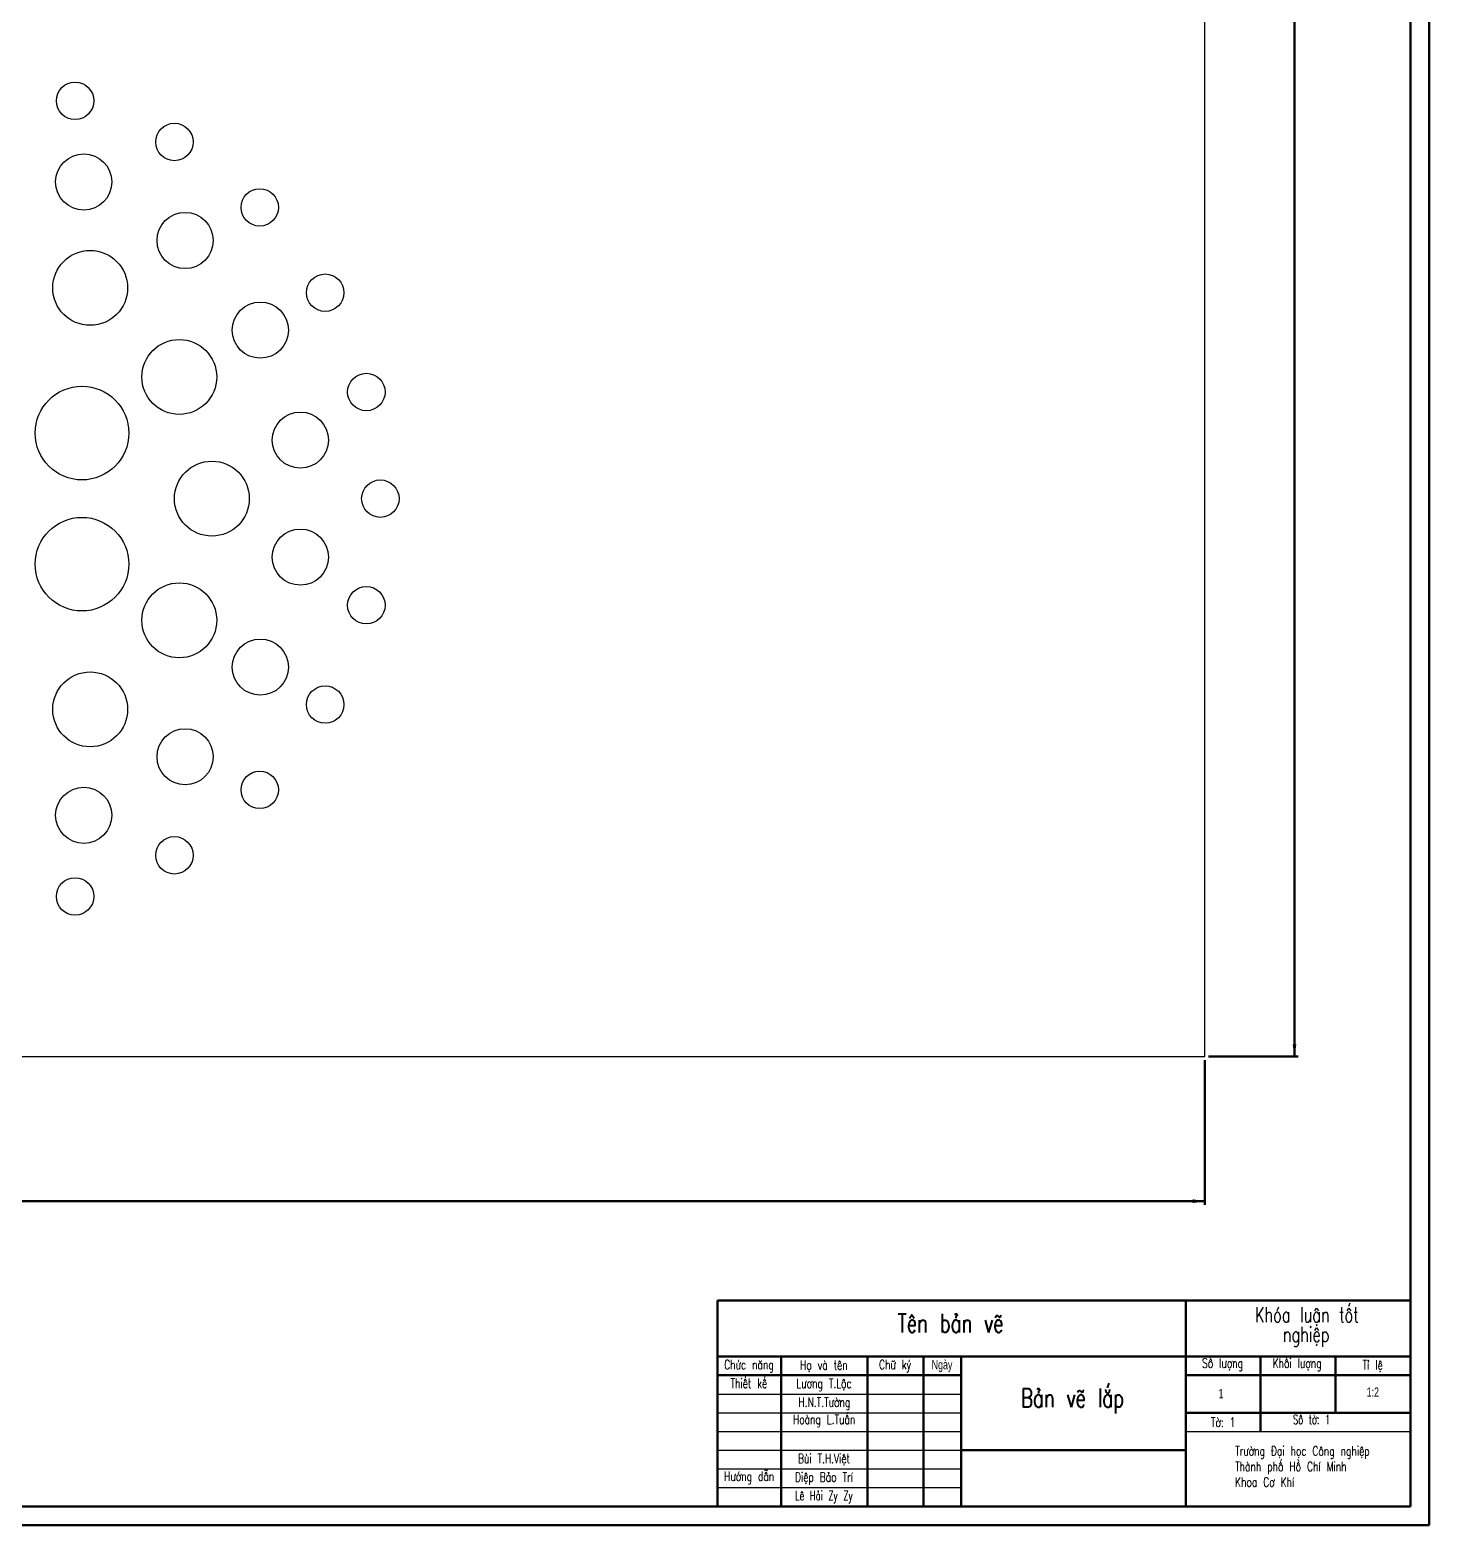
# Model space of a CAD drawing. Header units: millimetres. Extents: x 10 to 1179, y 5 to 836.
# Drawn here: x 805.3 to 1179, y 5 to 404.4 of the extents above; entities that cross this region are included whole.
import ezdxf

# ---------------------------------------------------------------- set-up
doc = ezdxf.new("R2010")
doc.units = ezdxf.units.MM
for name, color, linetype, lineweight in [('AM_0', 179, 'Continuous', 50), ('AM_5', 3, 'Continuous', 25), ('NET_DAM', 179, 'Continuous', 50), ('SLD-0', 179, 'Continuous', 50)]:
    doc.layers.add(name, color=color, linetype=linetype, lineweight=lineweight)
doc.styles.add('SLDTEXTSTYLE0', font='TXT', dxfattribs={"width": 0.710611, "bigfont": 'bigfont'})
doc.styles.add('SLDTEXTSTYLE1', font='TXT', dxfattribs={"width": 0.710611})
doc.styles.add('SLDTEXTSTYLE2', font='TXT', dxfattribs={"width": 0.657958, "bigfont": 'bigfont'})
doc.styles.add('SLDTEXTSTYLE3', font='TXT', dxfattribs={"width": 0.75})
doc.dimstyles.new('SLDDIMSTYLE0', dxfattribs={"dimtxt": 3.5, "dimasz": 3.302, "dimexe": 0, "dimexo": 0.0625, "dimgap": 0.875, "dimtad": 1, "dimrnd": 1e-09, "dimzin": 4, "dimdsep": 46, "dimtxsty": 'SLDTEXTSTYLE3', "dimsah": 1, "dimcen": 0.09, "dimadec": 0, "dimazin": 1, "dimtfac": 1, "dimtofl": 0, "dimtmove": 0, "dimatfit": 3, "dimfxl": 1, "dimfrac": 2, "dimtolj": 1, "dimtzin": 12, "dimarcsym": 0})

# ---------------------------------------------------------------- blocks, each defined once
blk = doc.blocks.new('_D')
at = {"layer": 'SLD-0', "transparency": 16777216}
for p, q in [((1120.09, 757.18), (1144.02, 757.18)), ((1143.02, 130.18), (1143.02, 757.18)), ((1120.09, 130.18), (1144.02, 130.18))]:
    blk.add_line(p, q, dxfattribs=at)
for points in [[(1143.02, 757.18), (1142.51, 753.88), (1143.53, 753.88)], [(1143.02, 130.18), (1143.53, 133.48), (1142.51, 133.48)]]:
    blk.add_solid(points, dxfattribs=at)
at = {"layer": 'SLD-0', "transparency": 16777216, "insert": (1138.51, 441.75), "char_height": 3.5, "attachment_point": 1, "rotation": 90, "style": 'SLDTEXTSTYLE3'}
blk.add_mtext('627.00', dxfattribs=at)
blk = doc.blocks.new('_D_1')
at = {"layer": 'SLD-0', "transparency": 16777216}
for p, q in [((69.09, 129.18), (69.09, 90.54)), ((1119.09, 129.18), (1119.09, 90.54)), ((69.09, 91.54), (1119.09, 91.54))]:
    blk.add_line(p, q, dxfattribs=at)
for points in [[(69.09, 91.54), (72.4, 91.03), (72.4, 92.05)], [(1119.09, 91.54), (1115.79, 92.05), (1115.79, 91.03)]]:
    blk.add_solid(points, dxfattribs=at)
at = {"layer": 'SLD-0', "transparency": 16777216, "insert": (552.89, 96.05), "char_height": 3.5, "attachment_point": 1, "style": 'SLDTEXTSTYLE3'}
blk.add_mtext('1050.00', dxfattribs=at)

msp = doc.modelspace()

# ---------------------------------------------------------------- linework, layer by layer
at = {"color": 7, "linetype": 'Continuous', "lineweight": 25}
for p, q in [((1119.094, 130.183), (1119.094, 757.183)), ((69.094, 130.183), (1119.094, 130.183))]:
    msp.add_line(p, q, dxfattribs=at)
for centre, radius in [((817.365, 385.434), 5), ((843.894, 374.445), 5), ((819.676, 363.755), 7.5), ((866.676, 356.964), 5), ((846.745, 348.127), 7.5), ((821.394, 335.474), 10), ((884.157, 334.183), 5), ((866.837, 324.183), 7.5), ((845.186, 311.683), 10), ((895.146, 307.653), 5), ((819.205, 296.683), 12.5), ((877.527, 294.811), 7.5), ((853.894, 279.183), 10), ((898.894, 279.183), 5), ((819.205, 261.683), 12.5), ((877.527, 263.554), 7.5), ((845.186, 246.683), 10), ((895.146, 250.713), 5), ((866.837, 234.183), 7.5), ((821.394, 222.891), 10), ((884.157, 224.183), 5), ((846.745, 210.239), 7.5), ((866.676, 201.401), 5), ((819.676, 194.61), 7.5), ((843.894, 183.92), 5), ((817.365, 172.931), 5)]:
    msp.add_circle(centre, radius, dxfattribs=at)
at = {"layer": 'AM_5'}
for p, q in [((988.965, 40.035), (1053.965, 40.035)), ((988.965, 35.035), (1053.965, 35.035)), ((988.965, 30.035), (1053.965, 30.035)), ((1113.965, 30.035), (1173.965, 30.035)), ((988.965, 25.035), (1053.965, 25.035)), ((988.965, 20.035), (1053.965, 20.035)), ((988.965, 15.035), (1053.965, 15.035))]:
    msp.add_line(p, q, dxfattribs=at)
at = {"layer": 'NET_DAM'}
for p, q in [((988.965, 10.035), (988.965, 65.035)), ((1113.965, 65.035), (1113.965, 10.035)), ((988.965, 50.035), (1173.965, 50.035)), ((988.965, 50.035), (1173.965, 50.035)), ((1005.965, 10.035), (1005.965, 50.035)), ((1028.965, 10.035), (1028.965, 50.035)), ((1043.965, 10.035), (1043.965, 50.035)), ((1053.965, 10.035), (1053.965, 50.035)), ((1133.965, 50.035), (1133.965, 30.035)), ((1153.965, 50.035), (1153.965, 35.035)), ((988.965, 45.035), (1053.965, 45.035)), ((1113.965, 45.035), (1173.965, 45.035)), ((1113.965, 45.035), (1173.965, 45.035)), ((1113.965, 35.035), (1173.965, 35.035)), ((1053.965, 25.035), (1113.965, 25.035))]:
    msp.add_line(p, q, dxfattribs=at)
at = {"layer": 'SLD-0'}
for p, q in [((1178.965, 836.035), (1178.965, 5.035)), ((1173.965, 831.035), (1173.965, 10.035)), ((988.965, 65.035), (1173.965, 65.035)), ((1173.965, 65.035), (1173.965, 50.035)), ((1173.965, 50.035), (1173.965, 45.035)), ((1173.965, 45.035), (1173.965, 40.035)), ((1173.965, 40.035), (1173.965, 35.035)), ((1173.965, 35.035), (1173.965, 30.035)), ((1173.965, 30.035), (1173.965, 25.035)), ((1173.965, 25.035), (1173.965, 20.035)), ((1173.965, 20.035), (1173.965, 15.035)), ((1173.965, 15.035), (1173.965, 10.035)), ((1173.965, 10.035), (14.965, 10.035)), ((988.965, 10.035), (1005.965, 10.035)), ((1005.965, 10.035), (1028.965, 10.035)), ((1028.965, 10.035), (1043.965, 10.035)), ((1043.965, 10.035), (1053.965, 10.035)), ((1053.965, 10.035), (1113.965, 10.035)), ((1113.965, 10.035), (1133.965, 10.035)), ((1133.965, 10.035), (1153.965, 10.035)), ((1153.965, 10.035), (1173.965, 10.035)), ((1178.965, 5.035), (9.965, 5.035))]:
    msp.add_line(p, q, dxfattribs=at)

# ---------------------------------------------------------------- texts
at = {"layer": 'AM_0', "char_height": 2.5}
for s, insert, attachment_point, style in [('1', (1124.049, 41.419), 3, 'SLDTEXTSTYLE1'), ('Trường Đại học Công nghiệp', (1127.15, 26.086), 1, 'SLDTEXTSTYLE0'), ('Thành phố Hồ Chí Minh', (1127.15, 21.936), 1, 'SLDTEXTSTYLE0'), ('Khoa Cơ Khí', (1127.15, 17.786), 1, 'SLDTEXTSTYLE0')]:
    msp.add_mtext(s, dxfattribs=dict(at, insert=insert, attachment_point=attachment_point, style=style))
at = {"layer": 'NET_DAM', "attachment_point": 2}
for s, insert, char_height, style in [('Khóa luận tốt', (1146.3, 63.199), 4, 'SLDTEXTSTYLE0'), ('nghiệp', (1146.12, 57.949), 4, 'SLDTEXTSTYLE0'), ('Chức năng', (997.335, 49.159), 2.5, 'SLDTEXTSTYLE0'), ('Họ và tên', (1017.339, 49.038), 2.5, 'SLDTEXTSTYLE0'), ('Chữ ký', (1036.372, 49.159), 2.5, 'SLDTEXTSTYLE0'), ('Ngày', (1048.893, 49.13), 2.5, 'SLDTEXTSTYLE1'), ('Số lượng', (1123.83, 49.521), 2.5, 'SLDTEXTSTYLE0'), ('Khối lượng', (1143.727, 49.521), 2.5, 'SLDTEXTSTYLE0'), ('Tỉ lệ', (1163.897, 49.067), 2.5, 'SLDTEXTSTYLE0'), ('Thiết kế', (997.294, 44.147), 2.5, 'SLDTEXTSTYLE0'), ('1:2', (1163.931, 41.808), 2.5, 'SLDTEXTSTYLE1'), ('Tờ: 1', (1123.975, 33.756), 2.5, 'SLDTEXTSTYLE0'), ('Số tờ: 1', (1147.598, 34.516), 2.5, 'SLDTEXTSTYLE2'), ('Hướng dẫn', (997.392, 19.314), 2.5, 'SLDTEXTSTYLE0')]:
    msp.add_mtext(s, dxfattribs=dict(at, insert=insert, char_height=char_height, style=style))
at = {"layer": 'SLD-0', "attachment_point": 2}
for s, insert, char_height, style in [('Tên bản vẽ', (1051.167, 61.475), 5, 'SLDTEXTSTYLE0'), ('Lương T.Lộc', (1017.374, 44.126), 2.5, 'SLDTEXTSTYLE0'), ('Bản vẽ lắp', (1083.724, 41.5), 5, 'SLDTEXTSTYLE0'), ('H.N.T.Tường', (1017.48, 39.13), 2.5, 'SLDTEXTSTYLE0'), ('Hoàng L.Tuấn', (1017.403, 34.521), 2.5, 'SLDTEXTSTYLE0'), ('Bùi T.H.Việt', (1017.353, 24.067), 2.5, 'SLDTEXTSTYLE0'), ('Diệp Bảo Trí', (1017.385, 19.112), 2.5, 'SLDTEXTSTYLE0'), ('Lê Hải Zy Zy', (1017.345, 14.159), 2.5, 'SLDTEXTSTYLE2')]:
    msp.add_mtext(s, dxfattribs=dict(at, insert=insert, char_height=char_height, style=style))

# ---------------------------------------------------------------- dimensions: what is measured, and where the dimension line sits
at = {"layer": 'SLD-0'}
for base, p1, p2, angle, picture, middle in [((1143.021, 757.183), (1119.094, 130.183), (1119.094, 757.183), 90, '_D', (1143.021, 448.861)), ((1119.094, 91.541), (69.094, 130.183), (1119.094, 130.183), 0, '_D_1', (561.297, 91.541))]:
    dim = msp.add_linear_dim(base=base, p1=p1, p2=p2, angle=angle, dimstyle='SLDDIMSTYLE0', dxfattribs=at)
    dim.commit()
    dim.dimension.update_dxf_attribs({"geometry": picture, "text_midpoint": middle, "dimtype": 160})

doc.saveas('drawing.dxf')
